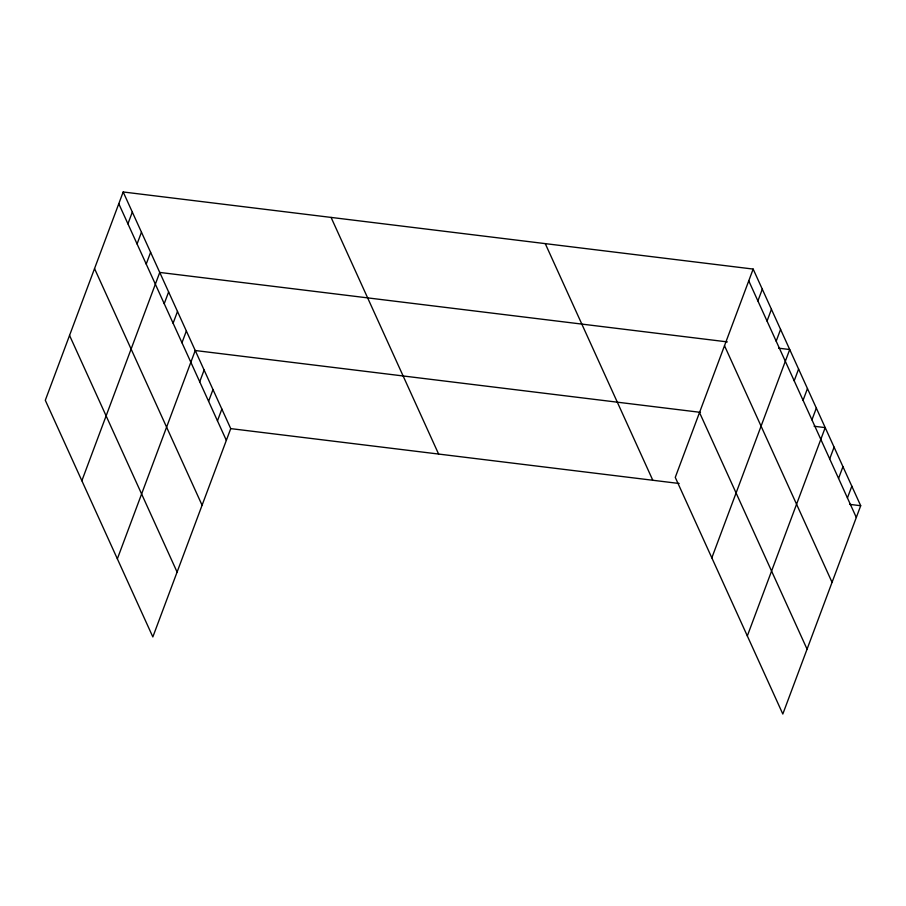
<?xml version="1.0" encoding="UTF-8"?>
<svg xmlns="http://www.w3.org/2000/svg" width="906" height="906" viewBox="0 0 906 906"><rect width="100%" height="100%" fill="white"/><g stroke="black" fill="none" stroke-linecap="round" stroke-linejoin="round"><path stroke-width="1.36" d="M123.182 191.97L45.3 400.282L152.842 636.929L230.736 428.617L123.182 191.97L753.158 269.071L860.7 505.718L782.818 714.03L675.264 477.383L753.158 269.071M127.927 223.839L132.321 212.095M137.078 243.952L141.472 232.208M146.217 264.076L150.611 252.321M81.868 480.746L159.75 272.434L727.348 341.902M164.224 303.703L168.629 291.959M173.103 323.227L177.497 311.471M181.97 342.751L186.364 330.996M117.361 558.832L195.243 350.52L700.474 412.355M199.716 381.8L204.11 370.044M208.595 401.324L212.989 389.569M217.463 420.848L221.857 409.093M757.903 300.939L762.297 289.195M767.042 321.064L771.436 309.308M776.182 341.177L780.576 329.422M711.833 557.847L789.715 349.535L778.628 348.176M794.2 380.814L798.594 369.059M803.067 400.327L807.461 388.572M811.946 419.852L816.34 408.096M747.325 635.933L825.207 427.621L814.12 426.262M829.692 458.9L834.086 447.145M838.56 478.425L842.954 466.669M847.427 497.949L851.833 486.194M230.736 428.617L679.149 483.487M849.613 504.359L860.7 505.718M748.752 280.826L856.306 517.462M724.506 345.696L832.059 582.332M699.523 412.524L807.065 649.16M545.265 243.635L652.807 480.271M331.075 217.417L438.617 454.053M118.788 203.725L226.341 440.361M94.541 268.595L202.083 505.231M69.547 335.424L177.1 572.06"/></g></svg>
